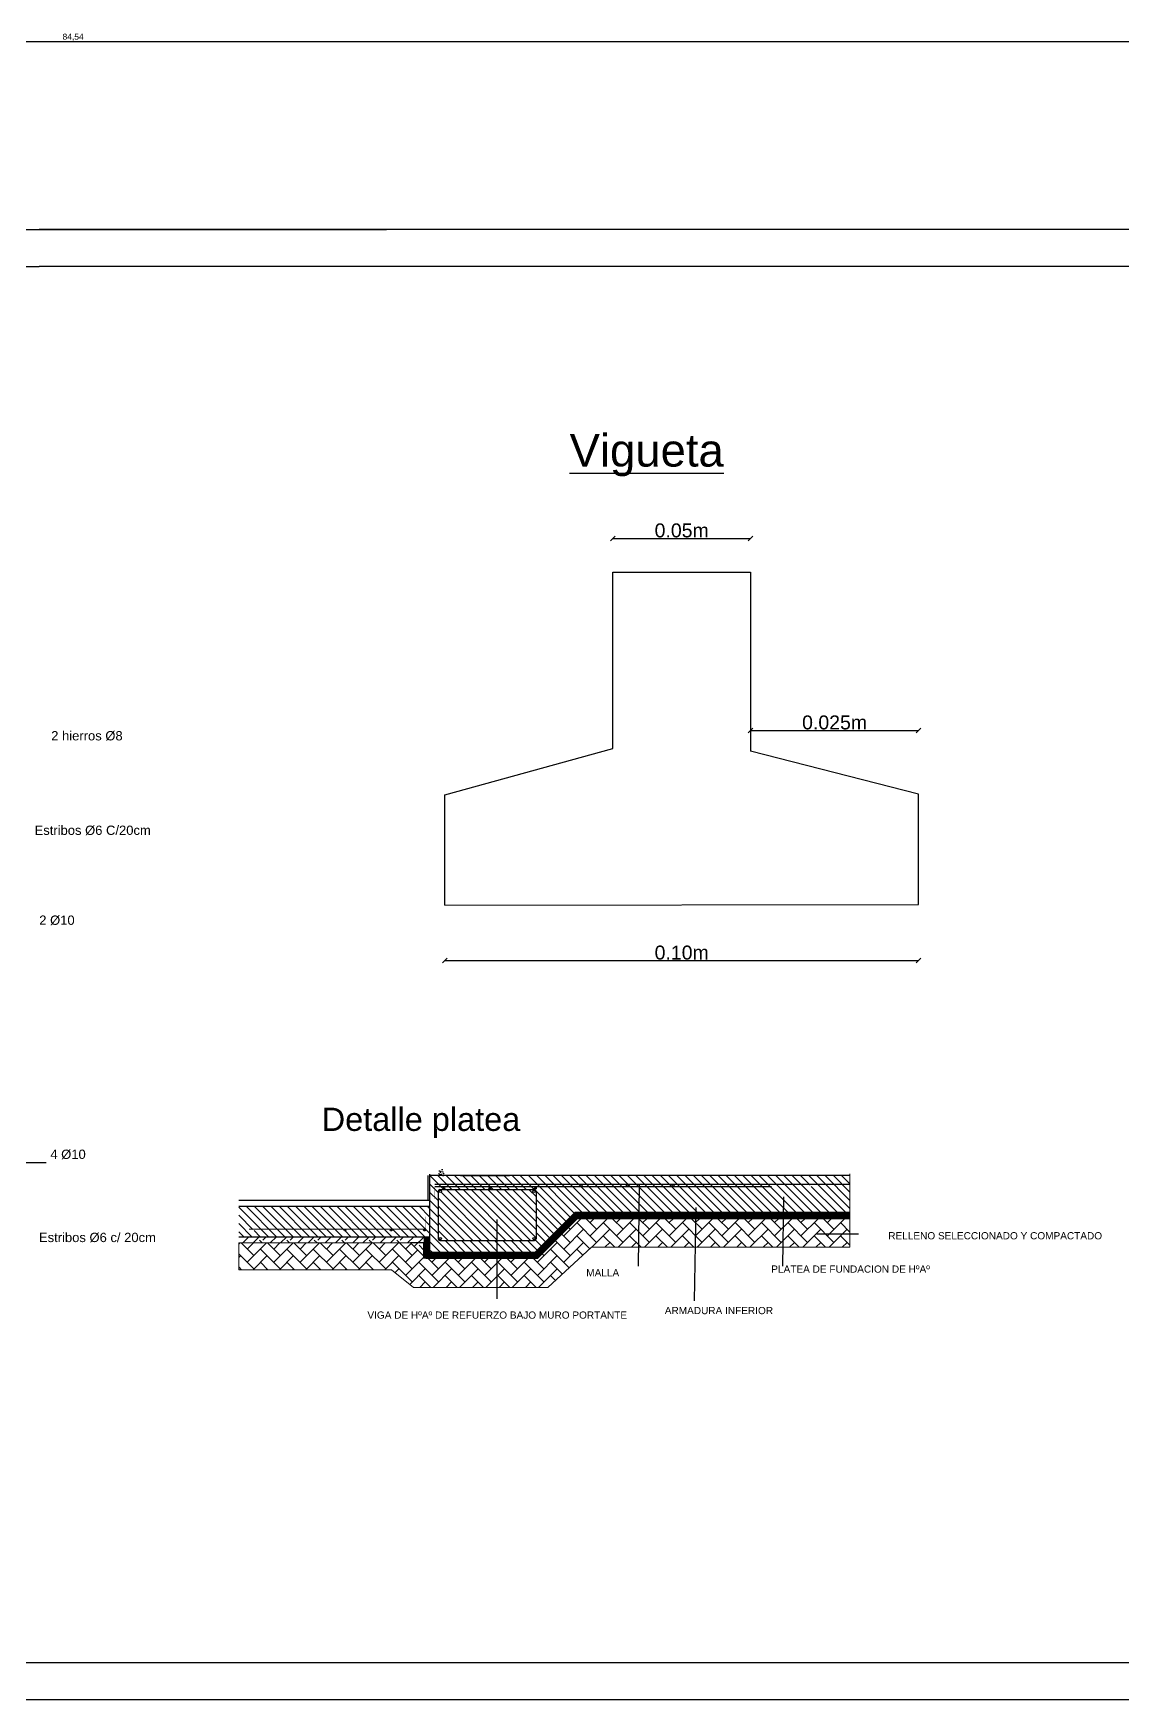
# Model space of a CAD drawing. Header units: millimetres. Extents: x 2439 to 2849, y 1282 to 1398.
# Drawn here: x 2644.62 to 2668.04, y 1326.13 to 1361.97 of the extents above; entities that cross this region are included whole.
import ezdxf

# ---------------------------------------------------------------- set-up
doc = ezdxf.new("R2010")
doc.units = ezdxf.units.MM
doc.linetypes.add('DASHED2', pattern=[0.375, 0.25, -0.125])
for name, color, linetype in [('AUX1', 1, 'Continuous'), ('ejes', 8, 'DASHED2'), ('ESTRUCTURAS', 7, 'Continuous'), ('HORMIGÓN', 1, 'Continuous'), ('RETAK', 7, 'Continuous')]:
    doc.layers.add(name, color=color, linetype=linetype)
doc.layers.add('MUROS', color=1, linetype='Continuous', lineweight=30)
doc.styles.add('Arial', font='arial.ttf', dxfattribs={"height": 0.15})
doc.styles.get("Standard").update_dxf_attribs({"font": 'arial.ttf'})
doc.dimstyles.new('Joel', dxfattribs={"dimtxt": 0.13, "dimasz": 0.1, "dimexe": 1.25, "dimexo": 0.625, "dimgap": 0.0176, "dimtad": 1, "dimtxsty": 'Standard', "dimblk": 'OBLIQUE', "dimcen": 2.5, "dimse1": 1, "dimse2": 1, "dimclre": 256, "dimadec": 0, "dimazin": 0, "dimtfac": 1, "dimtmove": 0, "dimatfit": 3, "dimldrblk": 'OBLIQUE', "dimfxl": 1, "dimarcsym": 0})
pattern_1 = [(135, (4617.88499, 141.62454), (0.0886100576, 0.0886100576), [])]

# ---------------------------------------------------------------- blocks, each defined once
blk = doc.blocks.new('_Oblique')
at = {"color": 0, "linetype": 'ByBlock', "lineweight": -2}
blk.add_line((-0.5, -0.5), (0.5, 0.5), dxfattribs=at)
blk = doc.blocks.new('*D116')
at = {"color": 0, "lineweight": -2, "transparency": 16777216}
blk.add_line((2687.748, 1361.786), (2603.213, 1361.786), dxfattribs=at)
at = {"layer": 'Defpoints', "color": 0, "transparency": 16777216}
for p in [(2603.213, 1361.786), (2603.213, 1357.751), (2687.748, 1357.751)]:
    blk.add_point(p, dxfattribs=at)
at = {"color": 0, "lineweight": -2, "transparency": 16777216, "xscale": 0.1, "yscale": 0.1, "zscale": 0.1, "rotation": 180}
blk.add_blockref('_Oblique', (2603.213, 1361.786), dxfattribs=at)
at = {"color": 0, "lineweight": -2, "transparency": 16777216, "xscale": 0.1, "yscale": 0.1, "zscale": 0.1}
blk.add_blockref('_Oblique', (2687.748, 1361.786), dxfattribs=at)
at = {"color": 0, "transparency": 16777216, "insert": (2645.48, 1361.882), "char_height": 0.13, "attachment_point": 5}
blk.add_mtext('84,54', dxfattribs=at)
blk = doc.blocks.new('*D121')
at = {"color": 0, "lineweight": -2, "transparency": 16777216}
blk.add_line((2657.088, 1351.104), (2660.054, 1351.104), dxfattribs=at)
at = {"layer": 'Defpoints', "color": 0, "transparency": 16777216}
for p in [(2660.054, 1351.104), (2657.088, 1350.38), (2660.054, 1350.38)]:
    blk.add_point(p, dxfattribs=at)
at = {"color": 0, "lineweight": -2, "transparency": 16777216, "xscale": 0.1, "yscale": 0.1, "zscale": 0.1, "rotation": 180}
blk.add_blockref('_Oblique', (2657.088, 1351.104), dxfattribs=at)
at = {"color": 0, "lineweight": -2, "transparency": 16777216, "xscale": 0.1, "yscale": 0.1, "zscale": 0.1}
blk.add_blockref('_Oblique', (2660.054, 1351.104), dxfattribs=at)
at = {"color": 0, "transparency": 16777216, "insert": (2658.571, 1351.275), "char_height": 0.3, "attachment_point": 5}
blk.add_mtext('0.05m', dxfattribs=at)
blk = doc.blocks.new('*D120')
at = {"color": 0, "lineweight": -2, "transparency": 16777216}
blk.add_line((2660.054, 1346.974), (2663.667, 1346.974), dxfattribs=at)
at = {"layer": 'Defpoints', "color": 0, "transparency": 16777216}
for p in [(2663.667, 1346.974), (2660.054, 1346.176), (2663.667, 1346.176)]:
    blk.add_point(p, dxfattribs=at)
at = {"color": 0, "lineweight": -2, "transparency": 16777216, "xscale": 0.1, "yscale": 0.1, "zscale": 0.1, "rotation": 180}
blk.add_blockref('_Oblique', (2660.054, 1346.974), dxfattribs=at)
at = {"color": 0, "lineweight": -2, "transparency": 16777216, "xscale": 0.1, "yscale": 0.1, "zscale": 0.1}
blk.add_blockref('_Oblique', (2663.667, 1346.974), dxfattribs=at)
at = {"color": 0, "transparency": 16777216, "insert": (2661.86, 1347.145), "char_height": 0.3, "attachment_point": 5}
blk.add_mtext('0.025m', dxfattribs=at)
blk = doc.blocks.new('*D122')
at = {"color": 0, "lineweight": -2, "transparency": 16777216}
blk.add_line((2653.475, 1342.025), (2663.667, 1342.025), dxfattribs=at)
at = {"layer": 'Defpoints', "color": 0, "transparency": 16777216}
for p in [(2653.475, 1343.22), (2663.667, 1343.232), (2663.667, 1342.025)]:
    blk.add_point(p, dxfattribs=at)
at = {"color": 0, "lineweight": -2, "transparency": 16777216, "xscale": 0.1, "yscale": 0.1, "zscale": 0.1, "rotation": 180}
blk.add_blockref('_Oblique', (2653.475, 1342.025), dxfattribs=at)
at = {"color": 0, "lineweight": -2, "transparency": 16777216, "xscale": 0.1, "yscale": 0.1, "zscale": 0.1}
blk.add_blockref('_Oblique', (2663.667, 1342.025), dxfattribs=at)
at = {"color": 0, "transparency": 16777216, "insert": (2658.571, 1342.196), "char_height": 0.3, "attachment_point": 5}
blk.add_mtext('0.10m', dxfattribs=at)

msp = doc.modelspace()

# ---------------------------------------------------------------- hatches: boundary and pattern name
at = {"lineweight": 9, "ltscale": 0.1}
h = msp.add_hatch(dxfattribs=at)
h.set_pattern_fill('LINE', color=256, scale=0.039469, angle=45, style=0)
h.set_pattern_definition(pattern_1)
h.paths.add_polyline_path([(2655.43771, 1337.06776, 0.41421356), (2655.40481, 1337.10065), (2653.36682, 1337.10065, 0.41421356), (2653.33393, 1337.06776), (2653.33393, 1336.0379, 0.41421356), (2653.36682, 1336.00501), (2654.60117, 1336.00501), (2654.60117, 1335.75654), (2653.14959, 1335.75654), (2653.14959, 1337.40108), (2662.18901, 1337.40108), (2662.18901, 1337.21066), (2657.66417, 1337.21066), (2657.6566, 1336.6117), (2656.27772, 1336.6117), (2655.42256, 1335.75654), (2654.60117, 1335.75654), (2654.60117, 1336.00501), (2655.40481, 1336.00501, 0.41421356), (2655.43771, 1336.0379)])
h.paths.add_polyline_path([(2655.44358, 1337.12804, 1), (2655.40411, 1337.12804, 1)], flags=16)
h.paths.add_polyline_path([(2656.42933, 1337.18826, 1), (2656.38986, 1337.18826, 1)], flags=16)
h.paths.add_polyline_path([(2654.46192, 1337.12804, 1), (2654.42245, 1337.12804, 1)], flags=16)
h.paths.add_polyline_path([(2657.4204, 1337.18826, 1), (2657.38093, 1337.18826, 1)], flags=16)
h.paths.add_polyline_path([(2653.43452, 1337.12804, 1), (2653.47399, 1337.12804, 1)], flags=16)
h.paths.add_polyline_path([(2657.66417, 1337.21066), (2662.18901, 1337.21066), (2662.18901, 1336.6117), (2657.6566, 1336.6117)], flags=17)
h.paths.add_polyline_path([(2658.40833, 1337.18826, 1), (2658.36886, 1337.18826, 1)], flags=16)
h.paths.add_polyline_path([(2659.39637, 1337.18826, 1), (2659.3569, 1337.18826, 1)], flags=16)
h.paths.add_polyline_path([(2660.3844, 1337.18826, 1), (2660.34493, 1337.18826, 1)], flags=16)
h.paths.add_polyline_path([(2661.37244, 1337.18826, 1), (2661.33297, 1337.18826, 1)], flags=16)
h = msp.add_hatch(dxfattribs=at)
h.set_pattern_fill('ANSI31', color=256, scale=0.039469, style=0)
h.set_pattern_definition([(135, (4566.18204, 140.2242), (0.0886100576, 0.0886100576), [])])
h.paths.add_polyline_path([(2653.33393, 1337.06776), (2653.34356, 1337.09102), (2653.36682, 1337.10065), (2655.40481, 1337.10065), (2655.42807, 1337.09102), (2655.43771, 1337.06776), (2655.43771, 1336.71352), (2653.41356, 1336.71352), (2653.41356, 1336.25106), (2653.33393, 1336.25106)])
h.paths.add_polyline_path([(2655.41757, 1337.0624, 1), (2655.37021, 1337.0624, 1)], flags=16)
h.paths.add_polyline_path([(2653.40498, 1337.0624, 1), (2653.35762, 1337.0624, 1)], flags=16)
h.paths.add_polyline_path([(2653.41356, 1336.71352), (2655.43771, 1336.71352), (2655.43771, 1336.0379), (2655.42807, 1336.01464), (2655.40481, 1336.00501), (2654.60117, 1336.00501), (2654.60117, 1336.25106), (2653.41356, 1336.25106)])
h.paths.add_polyline_path([(2655.31016, 1336.22994, 1), (2655.34962, 1336.22994, 1)], flags=16)
h.paths.add_polyline_path([(2655.37021, 1336.04723, 1), (2655.41757, 1336.04723, 1)], flags=16)
h.paths.add_polyline_path([(2654.60117, 1336.25106), (2654.60117, 1336.00501), (2653.36682, 1336.00501), (2653.34356, 1336.01464), (2653.33393, 1336.0379), (2653.33393, 1336.21625, 0.67486315), (2653.36787, 1336.22994, 0.67486315), (2653.33393, 1336.24364), (2653.33393, 1336.25106)])
h.paths.add_polyline_path([(2654.35857, 1336.22994, 1), (2654.3191, 1336.22994, 1)], flags=16)
h.paths.add_polyline_path([(2653.35762, 1336.04723, 1), (2653.40498, 1336.04723, 1)], flags=16)
h = msp.add_hatch(dxfattribs=at)
h.set_pattern_fill('LINE', color=256, scale=0.039469, angle=45, style=0)
h.set_pattern_definition(pattern_1)
h.paths.add_polyline_path([(2653.14959, 1336.74327), (2653.14959, 1336.08545), (2649.04177, 1336.08545), (2649.04177, 1336.74327)])
h.paths.add_polyline_path([(2652.3001, 1336.22994, 1), (2652.33956, 1336.22994, 1)], flags=16)
h.paths.add_polyline_path([(2651.30904, 1336.22994, 1), (2651.34851, 1336.22994, 1)], flags=16)
h.paths.add_polyline_path([(2653.05615, 1336.22994, 1), (2653.01668, 1336.22994, 1)], flags=16)
h.paths.add_polyline_path([(2650.31834, 1336.22994, 1), (2650.35781, 1336.22994, 1)], flags=16)
h.paths.add_polyline_path([(2649.33707, 1336.22994, 1), (2649.37654, 1336.22994, 1)], flags=16)
h = msp.add_hatch(dxfattribs=at)
h.set_pattern_fill('AR-HBONE', color=256, scale=0.001973, style=0)
h.set_pattern_definition([(135, (4566.18204, 140.2242), (-3e-17, 0.283552184), [0.60150502, -0.20050167]), (45, (4566.04027, 140.36597), (-3e-17, 0.283552184), [0.60150502, -0.20050167])])
h.paths.add_polyline_path([(2660.31442, 1336.48014), (2662.18901, 1336.48014), (2662.18863, 1335.85968), (2660.30202, 1335.85968)])
h.paths.add_polyline_path([(2658.8806, 1336.48014), (2660.31442, 1336.48014), (2660.30202, 1335.85968), (2658.86964, 1335.85968)])
h.paths.add_polyline_path([(2657.65493, 1336.48014), (2658.8806, 1336.48014), (2658.86964, 1335.85968), (2657.64708, 1335.85968)])
h.paths.add_polyline_path([(2656.33222, 1336.48014), (2657.65493, 1336.48014), (2657.64708, 1335.85968), (2656.62988, 1335.85968), (2655.69431, 1334.99753), (2654.60117, 1334.99753), (2654.60117, 1335.62498), (2655.47706, 1335.62498)])
h.paths.add_polyline_path([(2652.32624, 1335.37814), (2649.04554, 1335.37814), (2649.04554, 1335.95389), (2652.73681, 1335.95389), (2653.06572, 1335.62498), (2654.60117, 1335.62498), (2654.60117, 1334.99753), (2652.80224, 1334.99753)])
h = msp.add_hatch(dxfattribs=at)
h.set_pattern_fill('EARTH', color=256, scale=0.065781, angle=45, style=0)
h.set_pattern_definition([(135, (4617.885, 141.62454), (-5e-17, 0.59073372), [0.41771182, -0.41771182]), (135, (4617.99575, 141.7353), (-5e-17, 0.59073372), [0.41771182, -0.41771182]), (135, (4618.1065, 141.84607), (-5e-17, 0.59073372), [0.41771182, -0.41771182]), (45, (4618.1065, 141.9199), (0.59073372, 5e-17), [0.41771182, -0.41771182]), (45, (4617.99575, 142.03067), (0.59073372, 5e-17), [0.41771182, -0.41771182]), (45, (4617.885, 142.14143), (0.59073372, 5e-17), [0.41771182, -0.41771182])])
h.paths.add_polyline_path([(2649.04554, 1336.08545), (2653.08381, 1336.08545), (2653.08381, 1335.95389), (2653.01803, 1335.95389), (2652.73681, 1335.95389), (2649.04554, 1335.95389)])
h.paths.add_polyline_path([(2652.73681, 1335.95389), (2653.01803, 1335.95389), (2653.01803, 1335.67268)])
at = {"layer": 'HORMIGÓN'}
h = msp.add_hatch(dxfattribs=at)
h.set_pattern_fill('CONC', color=256, scale=0.263126, style=0)
h.set_pattern_definition([(0, (-2.35755, 1433.19944), (0, 0.263125554), [0, -0.263125554]), (0, (-2.35491, 1433.10734), (0, 0.263125554), [0, -0.263125554]), (0, (-2.34702, 1433.24943), (0, 0.263125554), [0, -0.263125554]), (338.1986, (-2.483846, 1433.167864), (0.7893767348, -0.2631255308), [0.028339412, -1.388635114]), (216.8699, (-2.457534, 1433.15734), (0.7893766414, 0.5262511411), [0.013156278, -1.302471494]), (130.6013, (-2.46806, 1433.149445), (1.3156278825, -1.57875306765), [0.02425886, -2.401638765, 0]), (206.5651, (-2.55489, 1433.11787), (-0.263125333, -0.263125899), [0.00588375, -0.582482882, 0]), (326.3099, (-2.56015, 1433.11524), (0.5262509923, -0.2631259055), [0.009487255, -0.939225614]), (108.4349, (-2.55226, 1433.10998), (-0.2631251342, 0.526251223), [0.00832082, -0.823755332, 0]), (225, (-2.38649, 1433.09156), (0, -0.263125636), [0.011163365, -0.360952215, 0]), (0, (-2.39438, 1433.08366), (0.263125554, 0.263125554), [0.015787533, -0.247338021, 0]), (135, (-2.3786, 1433.08366), (-0.263125636, 0), [0.011163365, -0.360952215, 0]), (251.5651, (-2.418065, 1433.25996), (0.2631251342, 0.526251223), [0.00832082, -0.823755332, 0]), (0, (-2.4207, 1433.25206), (0.263125554, 0.263125554), [0.013156278, -0.249969277, 0]), (143.1301, (-2.40754, 1433.252064), (-0.7893766414, 0.5262511411), [0.013156278, -1.302471494]), (213.6901, (-2.55752, 1433.26259), (0.5262509923, 0.2631259055), [0.009487255, -0.939225614]), (341.5651, (-2.565415, 1433.25733), (-0.526251223, 0.2631251342), [0.01664164, -0.815434513]), (126.8699, (-2.54963, 1433.252064), (0.5262511411, -0.7893766414), [0.013156278, -1.302471494]), (0, (-2.48122, 1433.25206), (0, 0.263125554), [0, -0.263125554]), (0, (-2.55226, 1433.18365), (0, 0.263125554), [0, -0.263125554]), (0, (-2.47858, 1433.0863), (0, 0.263125554), [0, -0.263125554]), (0, (-2.40754, 1433.16786), (0, 0.263125554), [0, -0.263125554]), (0, (-2.48385, 1433.2126), (0, 0.263125554), [0, -0.263125554]), (0, (-2.54173, 1433.2205), (0, 0.263125554), [0, -0.263125554]), (0, (-2.51805, 1433.2047), (0, 0.263125554), [0, -0.263125554]), (0, (-2.52858, 1433.14155), (0, 0.263125554), [0, -0.263125554]), (0, (-2.59173, 1433.15208), (0, 0.263125554), [0, -0.263125554]), (0, (-2.5891, 1433.2126), (0, 0.263125554), [0, -0.263125554]), (0, (-2.597, 1433.27048), (0, 0.263125554), [0, -0.263125554]), (0, (-2.51542, 1433.281), (0, 0.263125554), [0, -0.263125554]), (0, (-2.45753, 1433.29153), (0, 0.263125554), [0, -0.263125554]), (0, (-2.36544, 1433.281), (0, 0.263125554), [0, -0.263125554]), (0, (-2.4286, 1433.19944), (0, 0.263125554), [0, -0.263125554]), (0, (-2.4549, 1433.2468), (0, 0.263125554), [0, -0.263125554]), (0, (-2.43385, 1433.1205), (0, 0.263125554), [0, -0.263125554]), (0, (-2.5128, 1433.10734), (0, 0.263125554), [0, -0.263125554]), (0, (-2.43385, 1433.04946), (0, 0.263125554), [0, -0.263125554]), (0, (-2.52068, 1433.06524), (0, 0.263125554), [0, -0.263125554]), (0, (-2.60488, 1433.05735), (0, 0.263125554), [0, -0.263125554]), (0, (-2.5733, 1433.0442), (0, 0.263125554), [0, -0.263125554]), (0, (-2.57068, 1433.08103), (0, 0.263125554), [0, -0.263125554]), (0, (-2.39438, 1433.03893), (0, 0.263125554), [0, -0.263125554]), (0, (-2.3628, 1433.14681), (0, 0.263125554), [0, -0.263125554]), (0, (-2.37596, 1433.22575), (0, 0.263125554), [0, -0.263125554]), (0, (-2.497, 1433.0363), (0, 0.263125554), [0, -0.263125554])])
h.paths.add_polyline_path([(2653.41784, 1337.53041), (2653.35206, 1337.53041), (2653.31917, 1337.40108), (2653.32196, 1337.40108), (2653.45073, 1337.40108), (2653.45073, 1337.51544), (2653.45073, 1337.53041)])

# ---------------------------------------------------------------- linework, layer by layer
at = {"linetype": 'Continuous', "ltscale": 0.02}
for p, q in [((2603.21262, 1357.7507), (2652.22421, 1357.7507)), ((2687.74784, 1357.7507), (2644.74784, 1357.7507))]:
    msp.add_line(p, q, dxfattribs=at)
for p, q in [((2607.26169, 1356.93546), (2644.74784, 1356.9507)), ((2686.94784, 1356.9507), (2644.74784, 1356.9507)), ((2657.0877, 1346.58937), (2657.0877, 1350.37978)), ((2657.0877, 1350.37978), (2660.05393, 1350.37978)), ((2660.05393, 1350.37978), (2660.05393, 1346.53135)), ((2653.47498, 1345.58937), (2657.0877, 1346.58937)), ((2663.66665, 1345.60135), (2660.05393, 1346.53135)), ((2653.47498, 1343.21992), (2653.47498, 1345.58937)), ((2663.66665, 1343.2319), (2663.66665, 1345.60135)), ((2653.47498, 1343.21992), (2663.66665, 1343.2319)), ((2643.41802, 1337.68625), (2644.90352, 1337.68625)), ((2607.26169, 1326.9307), (2686.94784, 1326.9307)), ((2687.74784, 1326.1307), (2603.21262, 1326.1307))]:
    msp.add_line(p, q)
at = {"ltscale": 0.1}
for p, q in [((2649.04177, 1336.08545), (2653.14959, 1336.08545)), ((2653.01803, 1335.95389), (2652.73681, 1335.95389))]:
    msp.add_line(p, q, dxfattribs=at)
at = {"lineweight": 9, "ltscale": 0.1}
for points, const_width in [([(2662.18901, 1337.21066), (2653.26059, 1337.21066)], 0.00987), ([(2660.50531, 1337.15897), (2653.26059, 1337.15897)], 0.00987), ([(2653.26059, 1337.15897), (2653.26059, 1336.89496)], 0.00987), ([(2662.18901, 1336.54592), (2656.30497, 1336.54592), (2655.44981, 1335.69076), (2653.08381, 1335.69076), (2653.08381, 1336.08545)], 0.13156)]:
    msp.add_lwpolyline(points, dxfattribs=dict(at, const_width=const_width))
at = {"lineweight": 9, "ltscale": 0.1, "const_width": 0.00987}
msp.add_lwpolyline([(2655.40481, 1337.10065), (2653.36682, 1337.10065), (2653.34356, 1337.09102), (2653.33393, 1337.06776), (2653.33393, 1336.0379), (2653.34356, 1336.01464), (2653.36682, 1336.00501), (2655.40481, 1336.00501), (2655.42807, 1336.01464), (2655.43771, 1336.0379), (2655.43771, 1337.06776), (2655.42807, 1337.09102)], close=True, dxfattribs=at)
at = {"lineweight": 9, "ltscale": 0.1}
msp.add_lwpolyline([(2662.18901, 1336.48014), (2656.33222, 1336.48014), (2655.47706, 1335.62498), (2653.06572, 1335.62498), (2652.73681, 1335.95389), (2649.04554, 1335.95389), (2649.04554, 1335.37814), (2652.32624, 1335.37814), (2652.80224, 1334.99753), (2655.69431, 1334.99753), (2656.62988, 1335.85968), (2662.18863, 1335.85968)], close=True, dxfattribs=at)
for points in [[(2653.06534, 1336.25106), (2649.26661, 1336.25106)], [(2653.06572, 1335.62498), (2653.01803, 1335.62498), (2653.01803, 1335.95389)], [(2653.01803, 1335.95389), (2653.14959, 1335.95389)]]:
    msp.add_lwpolyline(points, dxfattribs=at)
at = {"layer": 'AUX1'}
for p, q in [((2657.64198, 1335.4569), (2657.66417, 1337.21066)), ((2658.84937, 1334.71164), (2658.88472, 1336.71352)), ((2660.74318, 1335.4569), (2660.76537, 1336.94287)), ((2654.60117, 1334.74997), (2654.60117, 1336.45392)), ((2662.37489, 1336.14495), (2661.48098, 1336.14495))]:
    msp.add_line(p, q, dxfattribs=at)
at = {"layer": 'ejes', "linetype": 'Continuous', "ltscale": 0.1}
msp.add_line((2653.14959, 1337.40108), (2653.14959, 1337.07217), dxfattribs=at)
at = {"layer": 'ESTRUCTURAS', "color": 3, "lineweight": 9, "ltscale": 0.1}
msp.add_line((2662.18901, 1337.4414), (2662.18901, 1336.21768), dxfattribs=at)
at = {"layer": 'ESTRUCTURAS', "color": 4}
for p, q in [((2662.18901, 1337.21066), (2653.26059, 1337.21066)), ((2660.50531, 1337.15897), (2653.26059, 1337.15897))]:
    msp.add_line(p, q, dxfattribs=at)
at = {"layer": 'ESTRUCTURAS', "color": 3}
for p, q in [((2653.33393, 1337.06776), (2653.33393, 1336.0379)), ((2653.36682, 1337.10065), (2655.40481, 1337.10065)), ((2655.43771, 1337.06776), (2655.43771, 1336.0379)), ((2653.36682, 1336.00501), (2655.40481, 1336.00501))]:
    msp.add_line(p, q, dxfattribs=at)
at = {"layer": 'ESTRUCTURAS', "color": 4, "const_width": 0.00987}
for points in [[(2653.06534, 1336.25106), (2653.06534, 1336.51889)], [(2649.26661, 1336.25106), (2653.06534, 1336.25106)]]:
    msp.add_lwpolyline(points, dxfattribs=at)
at = {"layer": 'ESTRUCTURAS', "color": 4}
for centre, radius in [((2653.3813, 1337.0624), 0.02368), ((2653.45426, 1337.12804), 0.01973), ((2654.44219, 1337.12804), 0.01973), ((2655.39389, 1337.0624), 0.02368), ((2655.42384, 1337.12804), 0.01973), ((2656.4096, 1337.18826), 0.01973), ((2657.40067, 1337.18826), 0.01973), ((2658.38859, 1337.18826), 0.01973), ((2651.32878, 1336.22994), 0.01973), ((2652.31983, 1336.22994), 0.01973), ((2653.03641, 1336.22994), 0.01973), ((2653.3813, 1336.04723), 0.02368), ((2655.39389, 1336.04723), 0.02368)]:
    msp.add_circle(centre, radius, dxfattribs=at)
at = {"layer": 'ESTRUCTURAS', "color": 3}
for centre, start, end in [((2653.36682, 1337.06776), 90, 180), ((2655.40481, 1337.06776), 0, 90), ((2653.36682, 1336.0379), 180, 270), ((2655.40481, 1336.0379), 270, 0)]:
    msp.add_arc(centre, 0.03289, start, end, dxfattribs=at)
at = {"layer": 'HORMIGÓN'}
msp.add_line((2654.99889, 1337.40108), (2653.68326, 1337.40108), dxfattribs=at)
at = {"layer": 'MUROS'}
for p, q in [((2653.14959, 1337.43397), (2653.14959, 1335.75654)), ((2653.11242, 1337.40108), (2653.11242, 1336.87483)), ((2662.18901, 1337.40108), (2653.14959, 1337.40108)), ((2653.14959, 1337.40108), (2653.14959, 1337.07217)), ((2649.04177, 1336.87483), (2653.14959, 1336.87483)), ((2649.04177, 1336.74327), (2653.14959, 1336.74327)), ((2655.42256, 1335.75654), (2656.27772, 1336.6117)), ((2655.47706, 1335.62498), (2656.33222, 1336.48014)), ((2656.27772, 1336.6117), (2662.18901, 1336.6117)), ((2656.33222, 1336.48014), (2662.18901, 1336.48014)), ((2649.04177, 1336.08545), (2653.14959, 1336.08545)), ((2653.06572, 1335.62498), (2652.73681, 1335.95389)), ((2653.06572, 1335.62498), (2655.47706, 1335.62498)), ((2653.14959, 1335.75654), (2655.42256, 1335.75654))]:
    msp.add_line(p, q, dxfattribs=at)
at = {"layer": 'RETAK'}
msp.add_line((2653.81482, 1337.40108), (2654.86733, 1337.40108), dxfattribs=at)

# ---------------------------------------------------------------- texts
at = {"lineweight": 9, "ltscale": 0.1, "style": 'Arial'}
for s, height, p in [('RELLENO SELECCIONADO Y COMPACTADO', 0.1547178, (2663.01452, 1336.03064)), ('MALLA  ', 0.154718, (2656.51844, 1335.23511)), ('PLATEA DE FUNDACION DE HºAº ', 0.1547178, (2660.49815, 1335.3138)), ('ARMADURA INFERIOR', 0.1547178, (2658.20713, 1334.42137)), ('VIGA DE HºAº DE REFUERZO BAJO MURO PORTANTE', 0.1547178, (2651.81079, 1334.32472))]:
    msp.add_text(s, height=height, dxfattribs=at).set_placement(p)
at = {"attachment_point": 1}
for s, insert, char_height, width in [('{\\LVigueta}', (2656.16014, 1353.34912), 0.7, 10.7327012), ('2 hierros %%C8 ', (2645.0087, 1346.96062), 0.2, 4.3071662), ('Estribos %%C6 C/20cm', (2644.65125, 1344.92812), 0.2, 4.3071662), ('2 %%C10', (2644.75201, 1342.9945), 0.2, 4.3071662), ('4 %%C10', (2644.99044, 1337.96025), 0.2, 4.3071662), ('Estribos %%C6 c/ 20cm', (2644.74597, 1336.17157), 0.2, 4.3071662)]:
    msp.add_mtext(s, dxfattribs=dict(at, insert=insert, char_height=char_height, width=width))
at = {"insert": (2650.82777, 1338.86205), "char_height": 0.5, "attachment_point": 1}
msp.add_mtext_dynamic_manual_height_columns('Detalle platea', width=13.6050551, gutter_width=12.5, heights=[0], dxfattribs=at)

# ---------------------------------------------------------------- dimensions: what is measured, and where the dimension line sits
dim = msp.add_linear_dim(base=(2603.21262, 1361.78588), p1=(2687.74784, 1357.7507), p2=(2603.21262, 1357.7507), dimstyle='Joel', override={"dimfxl": 0.1, "dimarcsym": 2})
dim.commit()
dim.dimension.update_dxf_attribs({"geometry": '*D116', "text_midpoint": (2645.48023, 1361.88161)})
for base, p1, p2, text, picture, middle in [((2660.05393, 1351.10447), (2657.0877, 1350.37978), (2660.05393, 1350.37978), '0.05m', '*D121', (2658.57082, 1351.27524)), ((2663.66665, 1346.97404), (2660.05393, 1346.17611), (2663.66665, 1346.17611), '0.025m', '*D120', (2661.86029, 1347.14481)), ((2663.66665, 1342.02524), (2653.47498, 1343.21992), (2663.66665, 1343.2319), '0.10m', '*D122', (2658.57082, 1342.19601))]:
    dim = msp.add_linear_dim(base=base, p1=p1, p2=p2, text=text, dimstyle='Joel', override={"dimtxt": 0.3})
    dim.commit()
    dim.dimension.update_dxf_attribs({"geometry": picture, "text_midpoint": middle})

doc.saveas('drawing.dxf')
